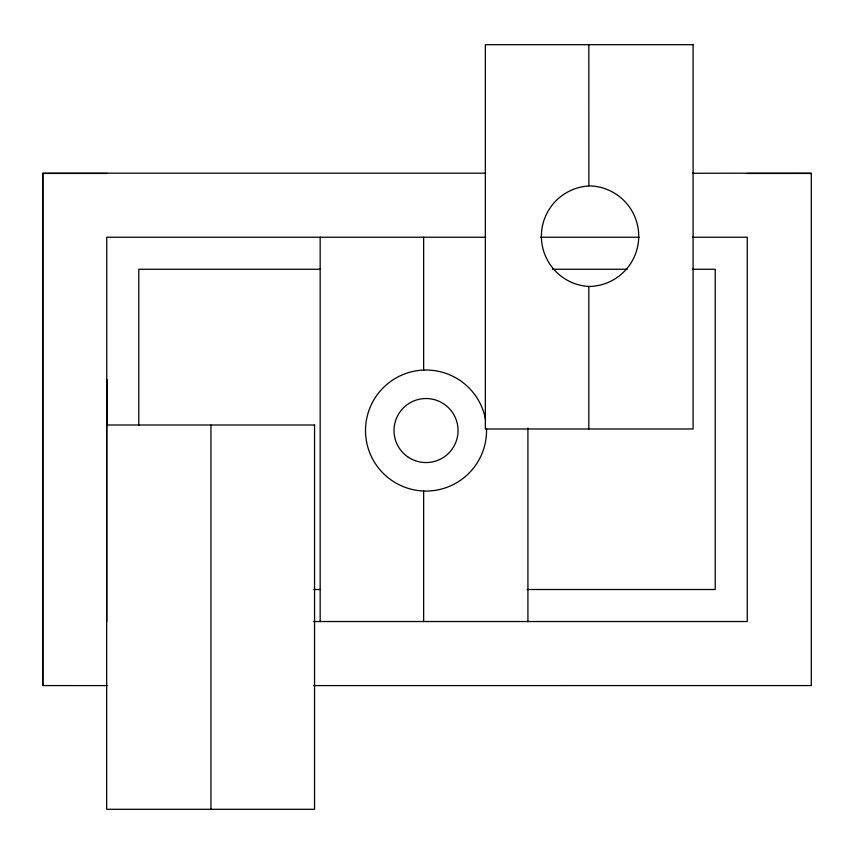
<?xml version="1.0" encoding="UTF-8"?>
<svg xmlns="http://www.w3.org/2000/svg" width="854" height="854" viewBox="0 0 854 854"><rect width="100%" height="100%" fill="white"/><g stroke="black" fill="none" stroke-linecap="round" stroke-linejoin="round"><path stroke-width="1.28" d="M588.822 428.996L588.822 286.485L589.623 286.464A50.301 50.301 0 0 0 638.728 236.184A50.301 50.301 0 0 0 589.623 185.894L588.876 185.873L588.822 44.696M485.712 173.181L42.7 173.181L42.7 685.581L107.444 685.591M692.423 173.245L811.3 173.181L811.3 685.581L313.375 685.591M106.963 173.458L42.913 173.458L42.913 684.929M747.25 173.458L811.3 173.458M485.712 237.231L106.75 237.231L106.75 621.531M540.422 237.231L639.166 237.231M692.541 237.231L747.25 237.231L747.25 621.531L313.578 621.531M320.25 269.256L138.775 269.256L138.775 425.377M552.431 269.256L627.156 269.256M692.541 269.256L715.225 269.256L715.225 589.506L527.078 589.506M313.578 589.506L320.25 589.506M527.921 428.046L527.921 621.531M423.637 237.231L423.637 370.422M423.637 491.007L423.637 621.531M320.165 237.231L320.165 621.531M210.959 425.004L210.959 809.304M106.963 379.571L106.963 425.719M588.822 286.474A50.333 50.333 0 0 1 541.393 236.291A50.333 50.333 0 0 1 588.684 185.98M486.513 428.366A60.517 60.517 0 0 1 400.334 485.339A60.517 60.517 0 0 1 389.04 382.645A60.517 60.517 0 0 1 485.542 419.527M693.106 44.696L485.35 44.696L485.35 428.996L693.106 428.996L693.106 44.696M314.55 425.004L106.675 425.004L106.675 809.304L314.55 809.304L314.55 425.004M407.593 456.73A32.025 32.025 0 0 0 457.925 433.426A32.025 32.025 0 0 0 412.578 401.487A32.025 32.025 0 0 0 407.593 456.73"/></g></svg>
